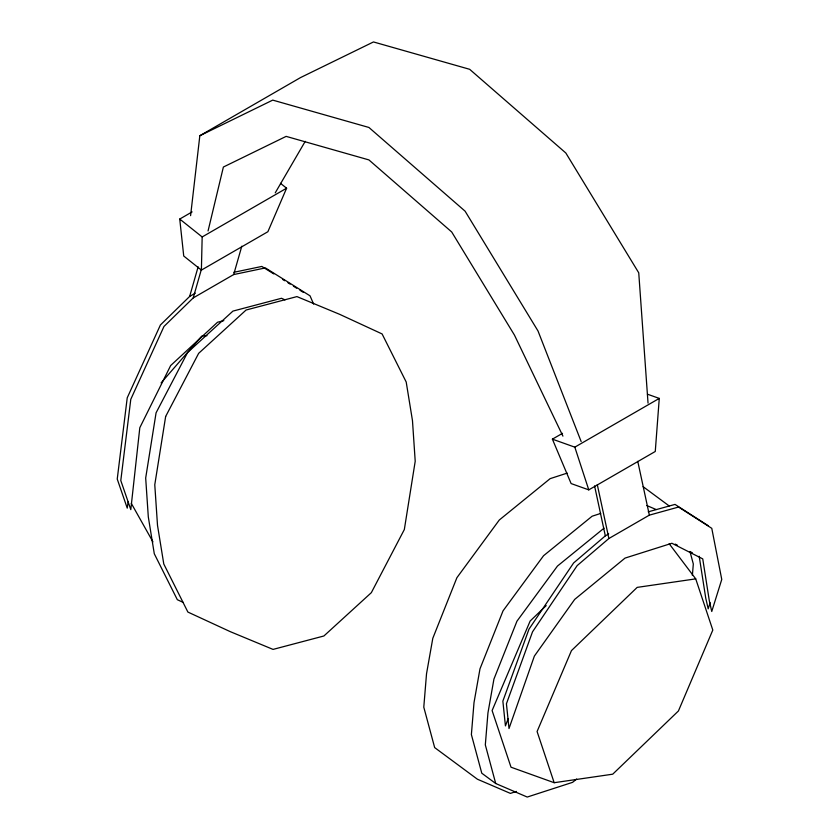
<?xml version="1.0" encoding="UTF-8"?>
<svg xmlns="http://www.w3.org/2000/svg" width="839" height="839" viewBox="0 0 839 839"><rect width="100%" height="100%" fill="white"/><g stroke="black" fill="none" stroke-linecap="round" stroke-linejoin="round"><path stroke-width="1.26" d="M280.488 183.322L286.602 188.209L267.882 231.721L201.391 270.106L202.168 236.955L179.735 219.052L192.121 211.9M647.456 394.194L659.265 398.41L655.269 451.476L588.779 489.871L571.118 483.568L552.398 439.154L562.529 433.312M692.374 575.481L693.318 563.986L689.962 551.527M190.589 215.654L199.829 135.729L300.561 77.566L373.481 41.95L469.651 69.301L565.832 153.002L638.741 272.811L648.033 403.098M128.115 501.879L127.245 508.14L117.24 479.069L127.224 397.822L160.406 324.987L189.645 296.45L195.267 293.199M208.062 230.956L223.384 167.034L286.141 136.379L368.919 159.913L451.697 231.963L514.443 335.076L562.927 436.133M189.645 296.45L198.13 266.844M223.824 320.645L217.532 322.249L170.663 365.542L139.809 427.712L130.8 509.619L120.795 480.548L130.79 399.301L163.972 326.465L193.211 297.929L201.339 269.56M193.211 297.929L233.672 274.563L241.8 246.194M710.119 602.685L708.2 608.841L705.746 598.123L699.191 556.247M508.151 718.74L505.435 725.903L502.865 701.131L528.969 629.187L573.603 562.969L605.328 535.859L608.705 533.919M275.255 192.834L305.228 141.34M161.098 382.899L201.821 336.04M546.199 605.601L530.143 621.038L492.105 710.56L511.014 767.203L554.17 782.703L612.722 774.187L678.426 710.969L712.804 630.058L695.72 578.868L669.186 543.735M608.894 538.502L577.169 565.601L532.524 631.83L506.431 703.764L509 728.546L534.37 656.088L574.694 599.392L625.034 558.092L671.903 543.263L702.746 558.879L709.312 600.755L711.755 611.484L721.76 579.445L711.776 528.339L678.594 507.039L649.355 515.136L608.894 538.502L597.305 484.711M604.038 528.171L557.484 566.042L516.96 621.175L493.93 679.097L487.941 712.972L485.32 744.885L495.713 783.511L527.238 797.05L572.576 782.347L576.624 779.053M202.168 236.955L286.602 188.209M552.398 439.154L574.82 447.156L659.265 398.41M199.829 135.729L272.738 100.114L368.919 127.465L465.089 211.166L538.009 330.975L581.165 441.576M567.185 473.112L550.153 478.639L499.31 519.991L456.898 577.704L432.798 638.322L426.527 673.769L423.789 707.172L434.665 747.591L477.412 779.221L510.416 793.39L516.499 791.418M600.703 513.437L592.124 516.216L543.546 555.733L503.022 610.876L479.992 668.798L474.004 702.663L471.382 734.576L481.775 773.201L495.713 783.511M648.232 511.832L675.028 504.407L708.21 525.707M233.913 272.287L261.831 266.435L273.808 273.923M233.672 274.563L265.397 267.914L310.031 295.821L313.618 304.106M695.72 578.868L637.179 587.384L571.464 650.603L537.086 731.514L554.17 782.703M203.111 335.946L206.981 335.694M646.806 505.529L656.15 509.535M284.987 299.88L281.516 298.275L232.938 311.101L187.6 352.495L156.075 412.819L145.682 478.041L148.304 516.876L154.292 553.771L177.323 599.696L183.112 602.371M675.196 544.102L677.482 545.256M690.046 551.622L692.332 552.775M282.523 279.366L284.694 280.729M287.966 282.764L290.137 284.127M293.409 286.172L296.67 288.217M299.942 290.252L303.204 292.297M643.114 486.672L669.186 505.959M201.391 270.106L183.731 256.021L179.735 219.052M131.293 503.348L152.939 541.868M574.82 447.156L588.779 489.871M637.766 461.356L649.355 515.136M594.568 485.917L605.328 535.859M165.65 416.48L154.775 484.743L157.512 525.392L163.783 563.997L187.884 612.061L230.295 631.662L273.053 649.407L323.896 635.983L371.341 592.659L404.335 529.524L415.211 461.261L412.473 420.622L406.202 382.007L382.102 333.943L339.69 314.342L296.933 296.597L246.089 310.021L198.644 353.345L165.65 416.48"/></g></svg>
